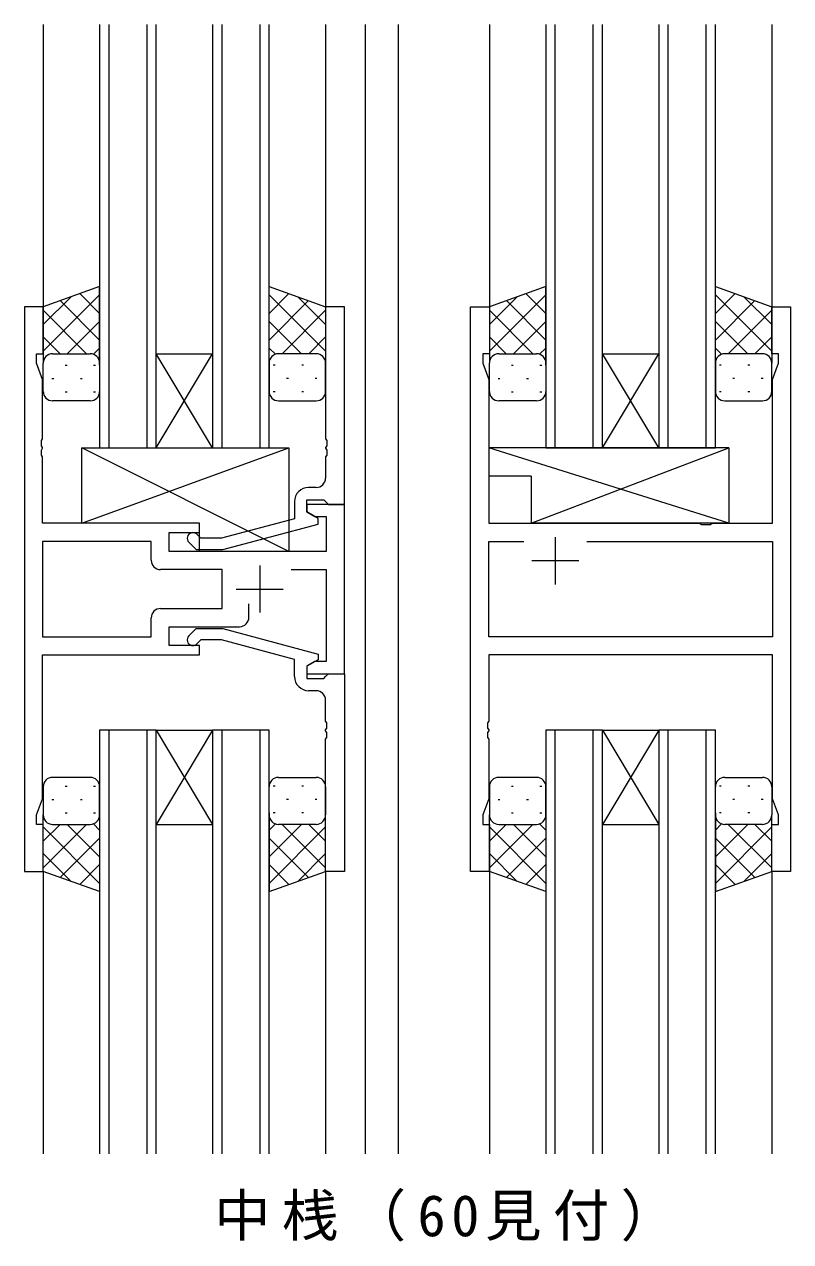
# Model space of a CAD drawing. Units: millimetres, scale not verified. Extents: x -594 to 539, y -420 to 386.
# Drawn here: x -213.9 to -132.5, y 33.3 to 162.6 of the extents above; entities that cross this region are included whole.
import ezdxf

# ---------------------------------------------------------------- set-up
doc = ezdxf.new("R2010")
doc.units = ezdxf.units.MM
doc.header["$LTSCALE"] = 2
doc.layers.add('0-2_USER1', color=7, linetype='Continuous')
for name, color, linetype, lineweight in [('0-3_YKK_11', 7, 'Continuous', 9), ('0-4_YKK_12', 2, 'Continuous', 9), ('0-5_YKK_13', 4, 'Continuous', 9)]:
    doc.layers.add(name, color=color, linetype=linetype, lineweight=lineweight)
doc.styles.add('ＭＳ ゴシック', font='')
doc.styles.get('ＭＳ ゴシック').set_extended_font_data('MS Gothic')

msp = doc.modelspace()

# ---------------------------------------------------------------- linework, layer by layer
at = {"layer": '0-3_YKK_11'}
for p, q in [((-213.944, 132.611), (-213.944, 72.611)), ((-211.944, 132.611), (-213.944, 132.611)), ((-211.944, 127.611), (-211.944, 132.611)), ((-181.944, 132.611), (-181.944, 118.569)), ((-179.944, 132.611), (-181.944, 132.611)), ((-179.944, 111.611), (-179.944, 132.611)), ((-166.544, 132.611), (-164.544, 132.611)), ((-166.544, 72.611), (-166.544, 132.611)), ((-164.544, 132.611), (-164.544, 127.611)), ((-134.544, 132.611), (-132.544, 132.611)), ((-134.544, 127.611), (-134.544, 132.611)), ((-132.544, 132.611), (-132.544, 72.611)), ((-212.644, 127.611), (-211.944, 127.611)), ((-212.644, 126.611), (-212.644, 127.611)), ((-165.244, 127.611), (-165.244, 126.611)), ((-164.544, 127.611), (-165.244, 127.611)), ((-133.844, 127.611), (-134.544, 127.611)), ((-133.844, 126.611), (-133.844, 127.611)), ((-212.014, 124.88), (-212.644, 126.611)), ((-165.244, 126.611), (-164.614, 124.88)), ((-134.474, 124.88), (-133.844, 126.611)), ((-212.014, 118.569), (-212.014, 124.88)), ((-164.614, 124.88), (-164.614, 109.611)), ((-134.474, 109.611), (-134.474, 124.88)), ((-212.134, 118.386), (-212.014, 118.569)), ((-212.134, 117.836), (-212.134, 118.386)), ((-212.014, 117.653), (-212.134, 117.836)), ((-181.944, 118.569), (-181.824, 118.386)), ((-181.824, 117.836), (-181.944, 117.653)), ((-181.824, 118.386), (-181.824, 117.836)), ((-212.134, 117.386), (-212.014, 117.569)), ((-212.134, 116.836), (-212.134, 117.386)), ((-212.014, 116.653), (-212.134, 116.836)), ((-212.014, 117.569), (-212.014, 117.653)), ((-212.014, 109.611), (-212.014, 116.653)), ((-181.944, 117.653), (-181.944, 117.569)), ((-181.944, 117.569), (-181.824, 117.386)), ((-181.824, 116.836), (-181.944, 116.653)), ((-181.944, 116.653), (-181.944, 114.411)), ((-181.824, 117.386), (-181.824, 116.836)), ((-182.944, 113.411), (-183.744, 113.411)), ((-185.244, 111.911), (-185.244, 110.091)), ((-183.944, 112.111), (-182.144, 112.111)), ((-183.944, 110.811), (-183.944, 112.111)), ((-183.944, 111.611), (-183.944, 110.811)), ((-179.944, 111.611), (-183.944, 111.611)), ((-182.144, 112.111), (-181.944, 111.911)), ((-181.944, 111.911), (-181.644, 111.611)), ((-181.644, 111.611), (-179.944, 111.611)), ((-179.944, 93.611), (-179.944, 111.611)), ((-185.244, 110.091), (-193.005, 108.011)), ((-182.744, 110.118), (-183.944, 110.811)), ((-183.944, 110.811), (-183.078, 110.311)), ((-183.078, 110.311), (-181.874, 110.311)), ((-182.744, 109.518), (-182.744, 110.118)), ((-181.874, 110.311), (-181.874, 106.611)), ((-195.344, 109.611), (-212.014, 109.611)), ((-195.344, 108.611), (-195.344, 109.611)), ((-192.847, 106.811), (-182.744, 109.518)), ((-164.614, 109.611), (-142.215, 109.611)), ((-142.215, 109.611), (-142.023, 109.468)), ((-142.023, 109.468), (-141.065, 109.468)), ((-141.065, 109.468), (-140.873, 109.611)), ((-140.873, 109.611), (-134.474, 109.611)), ((-212.014, 107.681), (-212.014, 97.541)), ((-200.474, 107.681), (-212.014, 107.681)), ((-200.474, 107.681), (-212.014, 107.681)), ((-200.474, 105.681), (-200.474, 107.681)), ((-198.544, 108.611), (-195.344, 108.611)), ((-198.544, 106.611), (-198.544, 108.611)), ((-196.468, 107.587), (-195.693, 106.811)), ((-195.196, 108.011), (-195.62, 108.435)), ((-193.005, 108.011), (-195.196, 108.011)), ((-164.614, 107.681), (-160.894, 107.681)), ((-164.614, 97.541), (-164.614, 107.681)), ((-157.544, 108.111), (-157.544, 103.111)), ((-154.194, 107.681), (-134.474, 107.681)), ((-154.194, 107.681), (-134.474, 107.681)), ((-134.474, 107.681), (-134.474, 97.541)), ((-181.874, 106.611), (-198.544, 106.611)), ((-195.693, 106.811), (-192.847, 106.811)), ((-188.944, 105.111), (-188.944, 100.111)), ((-155.044, 105.611), (-160.044, 105.611)), ((-192.944, 104.681), (-199.474, 104.681)), ((-192.944, 100.541), (-192.944, 104.681)), ((-185.594, 104.681), (-181.874, 104.681)), ((-181.874, 104.681), (-181.874, 94.911)), ((-191.444, 102.611), (-186.444, 102.611)), ((-190.094, 99.611), (-190.094, 101.05)), ((-199.474, 100.541), (-192.944, 100.541)), ((-200.474, 97.541), (-200.474, 99.541)), ((-198.544, 98.611), (-191.094, 98.611)), ((-198.544, 96.611), (-198.544, 98.611)), ((-196.468, 97.635), (-195.692, 98.411)), ((-195.692, 98.411), (-192.847, 98.411)), ((-192.847, 98.411), (-182.744, 95.704)), ((-212.014, 97.541), (-200.474, 97.541)), ((-195.195, 97.211), (-195.619, 96.787)), ((-193.005, 97.211), (-195.195, 97.211)), ((-185.244, 95.131), (-193.005, 97.211)), ((-134.474, 97.541), (-164.614, 97.541)), ((-195.344, 96.611), (-198.544, 96.611)), ((-195.344, 95.611), (-195.344, 96.611)), ((-212.014, 95.611), (-195.344, 95.611)), ((-212.014, 80.342), (-212.014, 95.611)), ((-185.244, 93.311), (-185.244, 95.131)), ((-182.744, 95.104), (-183.944, 94.411)), ((-183.078, 94.911), (-183.944, 94.411)), ((-181.874, 94.911), (-183.078, 94.911)), ((-182.744, 95.704), (-182.744, 95.104)), ((-164.614, 95.611), (-164.614, 88.569)), ((-134.474, 95.611), (-164.614, 95.611)), ((-134.474, 80.342), (-134.474, 95.611)), ((-183.944, 94.411), (-183.944, 93.111)), ((-183.944, 94.411), (-183.944, 93.611)), ((-183.944, 93.611), (-179.944, 93.611)), ((-182.144, 93.111), (-181.944, 93.311)), ((-181.944, 93.311), (-181.644, 93.611)), ((-181.644, 93.611), (-179.944, 93.611)), ((-179.944, 93.611), (-179.944, 72.611)), ((-183.944, 93.111), (-182.144, 93.111)), ((-182.944, 91.811), (-183.744, 91.811)), ((-181.944, 88.569), (-181.944, 90.811)), ((-181.824, 88.386), (-181.944, 88.569)), ((-181.824, 87.836), (-181.824, 88.386)), ((-164.614, 88.569), (-164.734, 88.386)), ((-164.734, 88.386), (-164.734, 87.836)), ((-181.944, 87.653), (-181.824, 87.836)), ((-181.944, 87.569), (-181.944, 87.653)), ((-181.824, 87.386), (-181.944, 87.569)), ((-181.944, 86.653), (-181.824, 86.836)), ((-181.944, 72.611), (-181.944, 86.653)), ((-181.824, 86.836), (-181.824, 87.386)), ((-164.734, 87.836), (-164.614, 87.653)), ((-164.614, 87.569), (-164.734, 87.386)), ((-164.734, 87.386), (-164.734, 86.836)), ((-164.734, 86.836), (-164.614, 86.653)), ((-164.614, 87.653), (-164.614, 87.569)), ((-164.614, 86.653), (-164.614, 80.342)), ((-212.644, 78.611), (-212.014, 80.342)), ((-164.614, 80.342), (-165.244, 78.611)), ((-133.844, 78.611), (-134.474, 80.342)), ((-212.644, 77.611), (-212.644, 78.611)), ((-211.944, 77.611), (-212.644, 77.611)), ((-211.944, 72.611), (-211.944, 77.611)), ((-165.244, 78.611), (-165.244, 77.611)), ((-165.244, 77.611), (-164.544, 77.611)), ((-164.544, 77.611), (-164.544, 72.611)), ((-134.544, 77.611), (-133.844, 77.611)), ((-134.544, 72.611), (-134.544, 77.611)), ((-133.844, 77.611), (-133.844, 78.611)), ((-213.944, 72.611), (-211.944, 72.611)), ((-179.944, 72.611), (-181.944, 72.611)), ((-164.544, 72.611), (-166.544, 72.611)), ((-132.544, 72.611), (-134.544, 72.611))]:
    msp.add_line(p, q, dxfattribs=at)
for centre, radius, start, end in [((-182.944, 114.411), 1, 270, 359.99998), ((-183.744, 111.911), 1.5, 90, 179.99998), ((-196.044, 108.011), 0.6, 44.99998, 225), ((-199.474, 105.681), 1, 180, 269.99998), ((-199.474, 99.541), 1, 90, 179.99998), ((-191.094, 99.611), 1, 270, 359.99998), ((-196.044, 97.211), 0.6, 134.99998, 315), ((-183.744, 93.311), 1.5, 180, 269.99998), ((-182.944, 90.811), 1, 0, 89.99998)]:
    msp.add_arc(centre, radius, start, end, dxfattribs=at)
at = {"layer": '0-4_YKK_12'}
for p, q in [((-211.942, 162.611), (-211.942, 132.611)), ((-205.944, 162.611), (-205.944, 117.611)), ((-204.944, 117.611), (-204.944, 162.611)), ((-200.944, 162.611), (-200.944, 117.611)), ((-199.944, 117.611), (-199.944, 162.611)), ((-193.944, 162.611), (-193.944, 117.611)), ((-192.944, 117.611), (-192.944, 162.611)), ((-188.944, 162.611), (-188.944, 117.611)), ((-187.944, 117.611), (-187.944, 162.611)), ((-181.942, 162.611), (-181.942, 132.611)), ((-177.742, 162.611), (-177.742, 42.611)), ((-174.242, 162.611), (-174.242, 42.611)), ((-164.542, 162.611), (-164.542, 132.611)), ((-158.544, 162.611), (-158.544, 117.611)), ((-157.544, 117.611), (-157.544, 162.611)), ((-153.544, 162.611), (-153.544, 117.611)), ((-152.544, 117.611), (-152.544, 162.611)), ((-146.544, 162.611), (-146.544, 117.611)), ((-145.544, 117.611), (-145.544, 162.611)), ((-141.544, 162.611), (-141.544, 117.611)), ((-140.544, 117.611), (-140.544, 162.611)), ((-134.542, 162.611), (-134.542, 132.611)), ((-193.944, 117.611), (-199.944, 127.611)), ((-199.944, 117.611), (-193.944, 127.611)), ((-199.944, 127.611), (-193.944, 127.611)), ((-146.544, 117.611), (-152.544, 127.611)), ((-152.544, 117.611), (-146.544, 127.611)), ((-152.544, 127.611), (-146.544, 127.611)), ((-205.944, 117.611), (-199.944, 117.611)), ((-199.944, 117.611), (-193.944, 117.611)), ((-193.944, 117.611), (-187.944, 117.611)), ((-158.544, 117.611), (-152.544, 117.611)), ((-152.544, 117.611), (-146.544, 117.611)), ((-146.544, 117.611), (-140.544, 117.611)), ((-199.944, 87.611), (-205.944, 87.611)), ((-205.944, 87.611), (-205.944, 42.611)), ((-204.944, 42.611), (-204.944, 87.611)), ((-200.944, 87.611), (-200.944, 42.611)), ((-193.944, 87.611), (-199.944, 77.611)), ((-199.944, 87.611), (-193.944, 77.611)), ((-199.944, 87.611), (-193.944, 87.611)), ((-199.944, 42.611), (-199.944, 87.611)), ((-187.944, 87.611), (-193.944, 87.611)), ((-193.944, 87.611), (-193.944, 42.611)), ((-192.944, 42.611), (-192.944, 87.611)), ((-188.944, 87.611), (-188.944, 42.611)), ((-187.944, 42.611), (-187.944, 87.611)), ((-152.544, 87.611), (-158.544, 87.611)), ((-158.544, 87.611), (-158.544, 42.611)), ((-157.544, 42.611), (-157.544, 87.611)), ((-153.544, 87.611), (-153.544, 42.611)), ((-146.544, 87.611), (-152.544, 77.611)), ((-152.544, 87.611), (-146.544, 77.611)), ((-152.544, 87.611), (-146.544, 87.611)), ((-152.544, 42.611), (-152.544, 87.611)), ((-140.544, 87.611), (-146.544, 87.611)), ((-146.544, 87.611), (-146.544, 42.611)), ((-145.544, 42.611), (-145.544, 87.611)), ((-141.544, 87.611), (-141.544, 42.611)), ((-140.544, 42.611), (-140.544, 87.611)), ((-199.944, 77.611), (-193.944, 77.611)), ((-152.544, 77.611), (-146.544, 77.611)), ((-211.942, 72.611), (-211.942, 42.611)), ((-181.942, 72.611), (-181.942, 42.611)), ((-164.542, 72.611), (-164.542, 42.611)), ((-134.542, 72.611), (-134.542, 42.611))]:
    msp.add_line(p, q, dxfattribs=at)
at = {"layer": '0-5_YKK_13'}
for p, q in [((-205.946, 134.754), (-211.946, 132.611)), ((-205.946, 126.389), (-205.946, 134.754)), ((-187.944, 134.754), (-181.944, 132.611)), ((-187.944, 126.389), (-187.944, 134.754)), ((-158.546, 134.754), (-164.546, 132.611)), ((-158.546, 126.389), (-158.546, 134.754)), ((-140.544, 134.754), (-134.544, 132.611)), ((-140.544, 126.389), (-140.544, 134.754)), ((-211.946, 127.879), (-205.946, 133.879)), ((-211.946, 130.708), (-208.985, 133.669)), ((-205.946, 129.06), (-210.142, 133.255)), ((-205.946, 131.888), (-208.058, 134)), ((-187.944, 131.888), (-185.833, 134)), ((-181.944, 127.879), (-187.944, 133.879)), ((-187.944, 129.06), (-183.748, 133.255)), ((-181.944, 130.708), (-184.905, 133.669)), ((-164.546, 127.879), (-158.546, 133.879)), ((-164.546, 130.708), (-161.585, 133.669)), ((-158.546, 129.06), (-162.742, 133.255)), ((-158.546, 131.888), (-160.657, 134)), ((-140.544, 131.888), (-138.433, 134)), ((-134.544, 127.879), (-140.544, 133.879)), ((-140.544, 129.06), (-136.348, 133.255)), ((-134.544, 130.708), (-137.505, 133.669)), ((-211.946, 132.611), (-211.946, 126.611)), ((-207.325, 127.611), (-211.946, 132.231)), ((-186.565, 127.611), (-181.944, 132.231)), ((-181.944, 132.611), (-181.944, 126.611)), ((-164.546, 132.611), (-164.546, 126.611)), ((-159.926, 127.611), (-164.546, 132.231)), ((-139.165, 127.611), (-134.544, 132.231)), ((-134.544, 132.611), (-134.544, 126.611)), ((-209.386, 127.611), (-205.946, 131.051)), ((-184.504, 127.611), (-187.944, 131.051)), ((-161.986, 127.611), (-158.546, 131.051)), ((-137.104, 127.611), (-140.544, 131.051)), ((-210.154, 127.611), (-211.946, 129.403)), ((-183.736, 127.611), (-181.944, 129.403)), ((-162.754, 127.611), (-164.546, 129.403)), ((-136.336, 127.611), (-134.544, 129.403)), ((-206.614, 127.554), (-205.946, 128.222)), ((-187.276, 127.554), (-187.944, 128.222)), ((-159.214, 127.554), (-158.546, 128.222)), ((-139.876, 127.554), (-140.544, 128.222)), ((-210.946, 127.611), (-207.346, 127.611)), ((-210.546, 127.611), (-206.946, 127.611)), ((-183.344, 127.611), (-186.944, 127.611)), ((-182.944, 127.611), (-186.544, 127.611)), ((-163.546, 127.611), (-159.946, 127.611)), ((-163.146, 127.611), (-159.546, 127.611)), ((-135.944, 127.611), (-139.544, 127.611)), ((-135.544, 127.611), (-139.144, 127.611)), ((-211.946, 123.611), (-211.946, 126.611)), ((-209.611, 126.389), (-209.411, 126.389)), ((-206.581, 126.389), (-206.381, 126.389)), ((-205.946, 126.611), (-205.946, 123.611)), ((-187.944, 126.611), (-187.944, 123.611)), ((-187.309, 126.389), (-187.509, 126.389)), ((-184.279, 126.389), (-184.479, 126.389)), ((-181.944, 123.611), (-181.944, 126.611)), ((-164.546, 123.611), (-164.546, 126.611)), ((-162.211, 126.389), (-162.011, 126.389)), ((-159.181, 126.389), (-158.981, 126.389)), ((-158.546, 126.611), (-158.546, 123.611)), ((-140.544, 126.611), (-140.544, 123.611)), ((-139.909, 126.389), (-140.109, 126.389)), ((-136.879, 126.389), (-137.079, 126.389)), ((-134.544, 123.611), (-134.544, 126.611)), ((-211.026, 124.975), (-210.826, 124.975)), ((-207.996, 124.975), (-207.796, 124.975)), ((-185.894, 124.975), (-186.094, 124.975)), ((-182.864, 124.975), (-183.064, 124.975)), ((-163.626, 124.975), (-163.426, 124.975)), ((-160.596, 124.975), (-160.396, 124.975)), ((-138.494, 124.975), (-138.694, 124.975)), ((-135.464, 124.975), (-135.664, 124.975)), ((-209.611, 123.56), (-209.411, 123.56)), ((-206.581, 123.56), (-206.381, 123.56)), ((-187.309, 123.56), (-187.509, 123.56)), ((-184.279, 123.56), (-184.479, 123.56)), ((-162.211, 123.56), (-162.011, 123.56)), ((-159.181, 123.56), (-158.981, 123.56)), ((-139.909, 123.56), (-140.109, 123.56)), ((-136.879, 123.56), (-137.079, 123.56)), ((-206.946, 122.611), (-210.946, 122.611)), ((-186.944, 122.611), (-182.944, 122.611)), ((-159.546, 122.611), (-163.546, 122.611)), ((-139.544, 122.611), (-135.544, 122.611)), ((-207.844, 117.611), (-185.844, 117.611)), ((-207.844, 109.611), (-207.844, 117.611)), ((-185.844, 106.611), (-207.844, 117.611)), ((-207.844, 109.611), (-185.844, 117.611)), ((-185.844, 117.611), (-185.844, 106.611)), ((-139.118, 117.611), (-164.614, 117.611)), ((-160.118, 109.611), (-139.118, 117.611)), ((-139.118, 117.611), (-139.118, 109.611)), ((-160.118, 114.611), (-164.614, 114.611)), ((-160.118, 114.611), (-160.118, 109.611)), ((-195.344, 109.611), (-207.844, 109.611)), ((-195.344, 106.611), (-195.344, 109.611)), ((-139.118, 109.611), (-160.118, 109.611)), ((-185.844, 106.611), (-195.344, 106.611)), ((-211.946, 81.611), (-211.946, 78.611)), ((-206.946, 82.611), (-210.946, 82.611)), ((-209.611, 81.663), (-209.411, 81.663)), ((-206.581, 81.663), (-206.381, 81.663)), ((-205.946, 78.611), (-205.946, 81.611)), ((-187.944, 78.611), (-187.944, 81.611)), ((-187.309, 81.663), (-187.509, 81.663)), ((-186.944, 82.611), (-182.944, 82.611)), ((-184.279, 81.663), (-184.479, 81.663)), ((-181.944, 81.611), (-181.944, 78.611)), ((-164.546, 81.611), (-164.546, 78.611)), ((-159.546, 82.611), (-163.546, 82.611)), ((-162.211, 81.663), (-162.011, 81.663)), ((-159.181, 81.663), (-158.981, 81.663)), ((-158.546, 78.611), (-158.546, 81.611)), ((-140.544, 78.611), (-140.544, 81.611)), ((-139.909, 81.663), (-140.109, 81.663)), ((-139.544, 82.611), (-135.544, 82.611)), ((-136.879, 81.663), (-137.079, 81.663)), ((-134.544, 81.611), (-134.544, 78.611)), ((-211.026, 80.248), (-210.826, 80.248)), ((-207.996, 80.248), (-207.796, 80.248)), ((-185.894, 80.248), (-186.094, 80.248)), ((-182.864, 80.248), (-183.064, 80.248)), ((-163.626, 80.248), (-163.426, 80.248)), ((-160.596, 80.248), (-160.396, 80.248)), ((-138.494, 80.248), (-138.694, 80.248)), ((-135.464, 80.248), (-135.664, 80.248)), ((-211.946, 72.611), (-211.946, 78.611)), ((-210.154, 77.611), (-211.946, 75.819)), ((-207.325, 77.611), (-211.946, 72.991)), ((-210.946, 77.611), (-207.346, 77.611)), ((-210.546, 77.611), (-206.946, 77.611)), ((-209.611, 78.833), (-209.411, 78.833)), ((-209.386, 77.611), (-205.946, 74.171)), ((-206.614, 77.668), (-205.946, 77)), ((-206.581, 78.833), (-206.381, 78.833)), ((-205.946, 78.833), (-205.946, 70.468)), ((-187.944, 78.833), (-187.944, 70.468)), ((-187.276, 77.668), (-187.944, 77)), ((-184.504, 77.611), (-187.944, 74.171)), ((-187.309, 78.833), (-187.509, 78.833)), ((-183.344, 77.611), (-186.944, 77.611)), ((-186.565, 77.611), (-181.944, 72.991)), ((-182.944, 77.611), (-186.544, 77.611)), ((-184.279, 78.833), (-184.479, 78.833)), ((-183.736, 77.611), (-181.944, 75.819)), ((-181.944, 72.611), (-181.944, 78.611)), ((-164.546, 72.611), (-164.546, 78.611)), ((-162.754, 77.611), (-164.546, 75.819)), ((-159.926, 77.611), (-164.546, 72.991)), ((-163.546, 77.611), (-159.946, 77.611)), ((-163.146, 77.611), (-159.546, 77.611)), ((-162.211, 78.833), (-162.011, 78.833)), ((-161.986, 77.611), (-158.546, 74.171)), ((-159.214, 77.668), (-158.546, 77)), ((-159.181, 78.833), (-158.981, 78.833)), ((-158.546, 78.833), (-158.546, 70.468)), ((-140.544, 78.833), (-140.544, 70.468)), ((-139.876, 77.668), (-140.544, 77)), ((-137.104, 77.611), (-140.544, 74.171)), ((-139.909, 78.833), (-140.109, 78.833)), ((-135.944, 77.611), (-139.544, 77.611)), ((-139.165, 77.611), (-134.544, 72.991)), ((-135.544, 77.611), (-139.144, 77.611)), ((-136.879, 78.833), (-137.079, 78.833)), ((-136.336, 77.611), (-134.544, 75.819)), ((-134.544, 72.611), (-134.544, 78.611)), ((-211.946, 77.343), (-205.946, 71.343)), ((-181.944, 77.343), (-187.944, 71.343)), ((-164.546, 77.343), (-158.546, 71.343)), ((-134.544, 77.343), (-140.544, 71.343)), ((-205.946, 76.162), (-210.142, 71.967)), ((-187.944, 76.162), (-183.748, 71.967)), ((-158.546, 76.162), (-162.742, 71.967)), ((-140.544, 76.162), (-136.348, 71.967)), ((-211.946, 74.514), (-208.985, 71.554)), ((-181.944, 74.514), (-184.905, 71.554)), ((-164.546, 74.514), (-161.585, 71.554)), ((-134.544, 74.514), (-137.505, 71.554)), ((-205.946, 70.468), (-211.946, 72.611)), ((-205.946, 73.334), (-208.058, 71.222)), ((-187.944, 73.334), (-185.833, 71.222)), ((-187.944, 70.468), (-181.944, 72.611)), ((-158.546, 70.468), (-164.546, 72.611)), ((-158.546, 73.334), (-160.657, 71.222)), ((-140.544, 73.334), (-138.433, 71.222)), ((-140.544, 70.468), (-134.544, 72.611))]:
    msp.add_line(p, q, dxfattribs=at)
msp.add_lwpolyline([(-139.118, 109.611), (-164.614, 117.611), (-164.614, 114.611)], dxfattribs=at)
for centre, start, end in [((-210.946, 126.611), 89.99998, 179.99998), ((-210.946, 126.611), 89.99998, 179.99998), ((-206.946, 126.611), 359.99998, 89.99998), ((-206.946, 126.611), 359.99998, 89.99998), ((-186.944, 126.611), 89.99998, 179.99998), ((-186.944, 126.611), 89.99998, 179.99998), ((-182.944, 126.611), 359.99998, 89.99998), ((-182.944, 126.611), 359.99998, 89.99998), ((-163.546, 126.611), 89.99998, 179.99998), ((-163.546, 126.611), 89.99998, 179.99998), ((-159.546, 126.611), 359.99998, 89.99998), ((-159.546, 126.611), 359.99998, 89.99998), ((-139.544, 126.611), 89.99998, 179.99998), ((-139.544, 126.611), 89.99998, 179.99998), ((-135.544, 126.611), 359.99998, 89.99998), ((-135.544, 126.611), 359.99998, 89.99998), ((-210.946, 123.611), 179.99998, 269.99998), ((-206.946, 123.611), 269.99998, 359.99998), ((-186.944, 123.611), 179.99998, 269.99998), ((-182.944, 123.611), 269.99998, 359.99998), ((-163.546, 123.611), 179.99998, 269.99998), ((-159.546, 123.611), 269.99998, 359.99998), ((-139.544, 123.611), 179.99998, 269.99998), ((-135.544, 123.611), 269.99998, 359.99998), ((-210.946, 81.611), 90, 180), ((-206.946, 81.611), 0, 90), ((-186.944, 81.611), 90, 180), ((-182.944, 81.611), 0, 90), ((-163.546, 81.611), 90, 180), ((-159.546, 81.611), 0, 90), ((-139.544, 81.611), 90, 180), ((-135.544, 81.611), 0, 90), ((-210.946, 78.611), 180, 270), ((-210.946, 78.611), 180, 270), ((-206.946, 78.611), 270, 0), ((-206.946, 78.611), 270, 0), ((-186.944, 78.611), 180, 270), ((-186.944, 78.611), 180, 270), ((-182.944, 78.611), 270, 0), ((-182.944, 78.611), 270, 0), ((-163.546, 78.611), 180, 270), ((-163.546, 78.611), 180, 270), ((-159.546, 78.611), 270, 0), ((-159.546, 78.611), 270, 0), ((-139.544, 78.611), 180, 270), ((-139.544, 78.611), 180, 270), ((-135.544, 78.611), 270, 0), ((-135.544, 78.611), 270, 0)]:
    msp.add_arc(centre, 1, start, end, dxfattribs=at)

# ---------------------------------------------------------------- texts
at = {"layer": '0-2_USER1', "insert": (-193.79, 33.28), "char_height": 4.399, "attachment_point": 7, "style": 'ＭＳ ゴシック'}
msp.add_mtext('\\T1.2;中桟（60見付）', dxfattribs=at)

doc.saveas('drawing.dxf')
